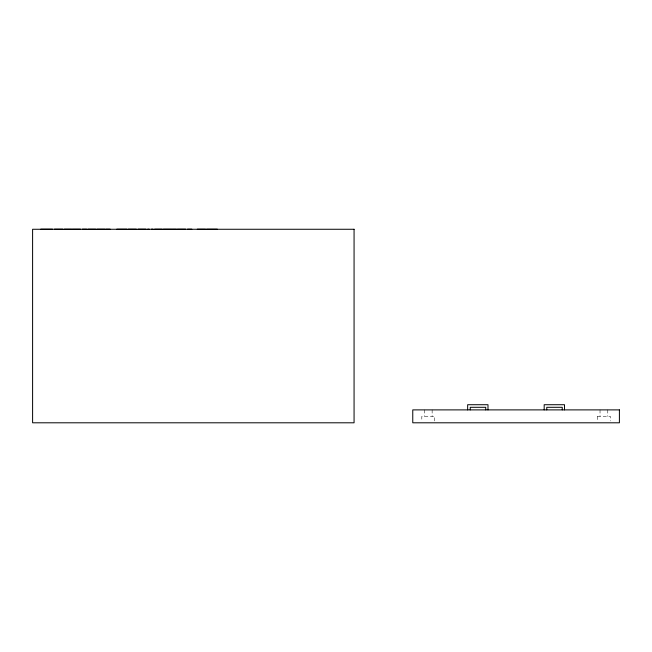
<?xml version="1.0" encoding="UTF-8"?>
<svg xmlns="http://www.w3.org/2000/svg" width="652" height="652" viewBox="0 0 652 652"><rect width="100%" height="100%" fill="white"/><g stroke="black" fill="none" stroke-linecap="round" stroke-linejoin="round"><path stroke-width="0.49" stroke-dasharray="3.26 2.44" d="M597.444 416.343L610.362 416.343L610.362 420.956M607.778 409.888L607.778 416.343M600.027 409.888L600.027 416.343M597.476 416.343L597.444 420.956M434.721 420.956L434.721 416.343L421.811 416.343L421.811 420.956M432.137 409.888L432.137 416.343M424.387 409.888L424.387 416.343"/><path stroke-width="0.98" d="M40.799 229.202L52.519 229.202M54.418 229.202L62.853 229.202M64.279 229.202L71.671 229.202M72.331 229.202L80.473 229.202M82.356 229.202L86.683 229.202M87.865 229.202L95.714 229.202M96.855 229.202L105.159 229.202M106.031 229.202L110.172 229.202M116.806 229.202L126.961 229.202M128.216 229.202L136.35 229.202M138.077 229.202L145.918 229.202M147.711 229.202L149.21 229.202M151.451 229.202L152.975 229.202M154.63 229.202L162.258 229.202M163.342 229.202L171.769 229.202M172.332 229.202L176.472 229.202M177.36 229.202L185.665 229.202M187.491 229.202L191.827 229.202M197.287 229.202L205.527 229.202M206.586 229.202L217.32 229.202M564.51 409.888L564.51 404.721L544.176 404.721L544.176 409.888M562.252 409.888L562.252 407.304L546.759 407.304L546.759 409.888M487.989 409.888L487.989 404.721L467.655 404.721L467.655 409.888M485.732 409.888L485.732 407.304L470.239 407.304L470.239 409.888M354.069 229.268L32.6 229.268L32.6 422.798L354.069 422.798L354.069 229.268M619.4 409.888L412.765 409.888L412.765 422.798L619.4 422.798L619.4 409.888"/></g></svg>
